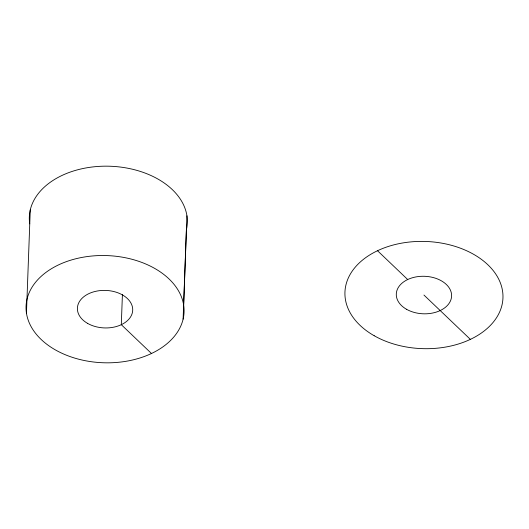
<?xml version="1.0" encoding="UTF-8"?>
<svg xmlns="http://www.w3.org/2000/svg" width="529" height="529" viewBox="0 0 529 529"><rect width="100%" height="100%" fill="white"/><g stroke="black" fill="none" stroke-linecap="round" stroke-linejoin="round"><path stroke-width="0.79" d="M26.45 313.201L30.272 209.868M122.417 294.355L121.306 324.687L151.486 353.498M183.113 319.132A79.066 53.621 2.1 0 0 76.765 258.529A79.066 53.621 2.1 0 0 55.294 349.854A79.066 53.621 2.1 0 0 183.113 319.132L186.387 229.784A79.066 53.621 2.1 0 0 110.435 166.251A79.066 53.621 2.1 0 0 29.723 223.853M183.662 305.147L186.935 215.799M377.514 250.72L407.694 279.53M423.947 295.05L470.374 339.373M87.635 323.411A27.673 18.766 2.1 0 0 132.376 312.659A27.673 18.766 2.1 0 0 95.154 291.446A27.673 18.766 2.1 0 0 87.635 323.411M374.182 335.73A79.066 53.621 2.1 0 0 502.001 305.008A79.066 53.621 2.1 0 0 395.652 244.405A79.066 53.621 2.1 0 0 374.182 335.73M406.53 309.286A27.673 18.766 2.1 0 0 451.263 298.535A27.673 18.766 2.1 0 0 414.042 277.322A27.673 18.766 2.1 0 0 406.53 309.286"/></g></svg>
